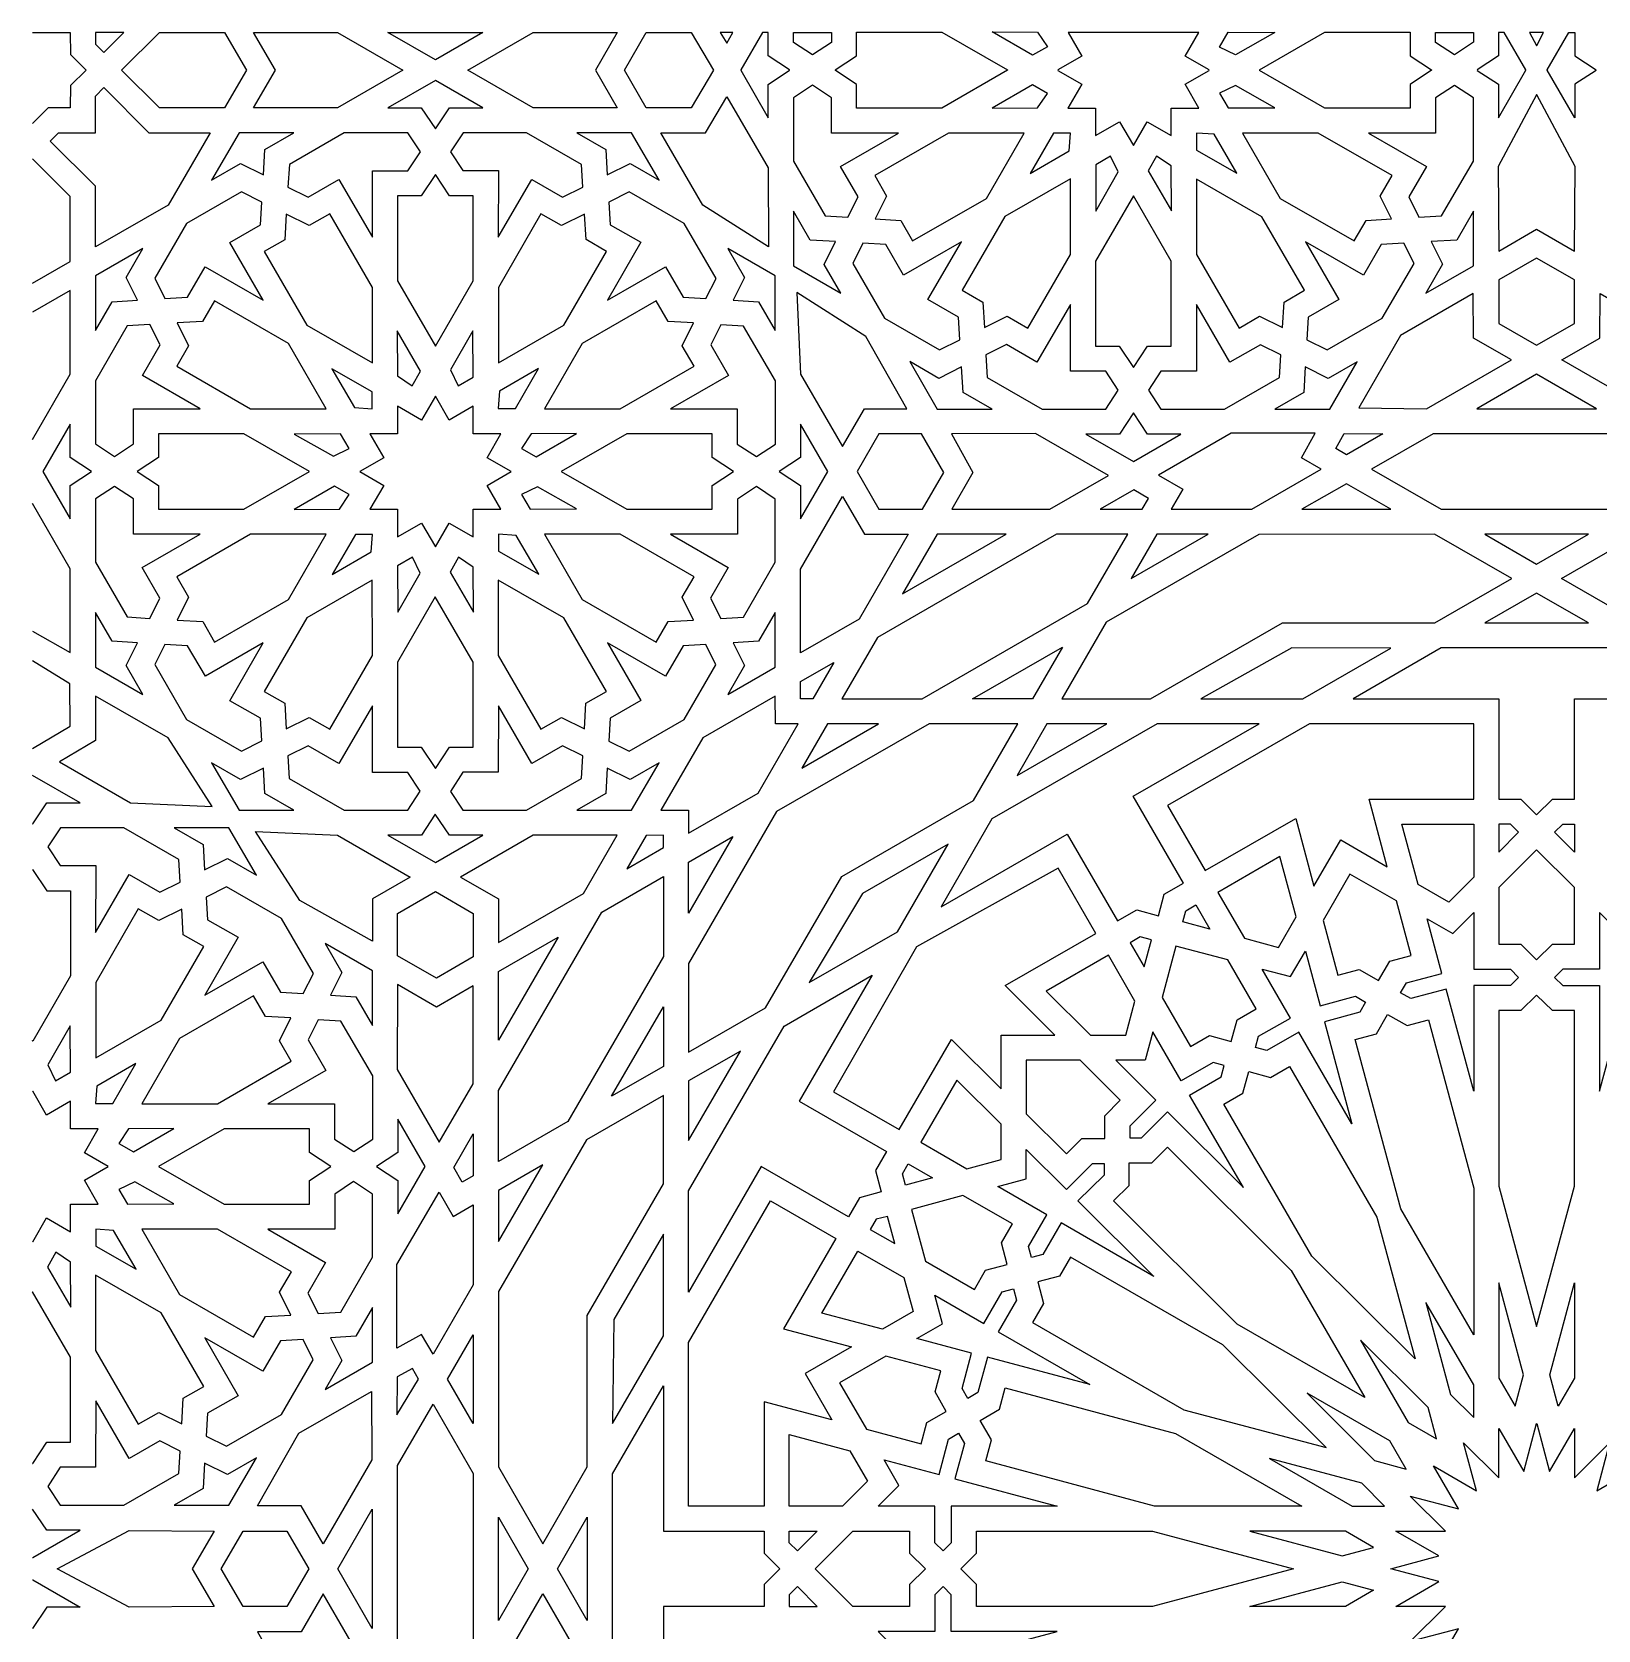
# Model space of a CAD drawing. Extents: x -1022 to 2754, y -1022 to 1022.
# Drawn here: x 1373 to 2092, y -28 to 705 of the extents above; entities that cross this region are included whole.
import ezdxf

# ---------------------------------------------------------------- set-up
doc = ezdxf.new("R2010")
doc.units = 0
doc.layers.add('LAYER_1', color=18, linetype='CONTINUOUS')

msp = doc.modelspace()

# ---------------------------------------------------------------- linework, layer by layer
at = {"layer": 'LAYER_1'}
for points in [[(1373.18, 704.74), (1390.53, 704.74), (1390.62, 694.59), (1397.87, 687.5), (1390.62, 680.41), (1390.53, 670.26), (1380.38, 670.26), (1373.18, 663.08)], [(1373.18, 589.73), (1390.53, 599.74), (1390.53, 629.52), (1373.18, 646.81)], [(1373.18, 518.1), (1390.53, 548.08), (1390.53, 586.45), (1373.18, 576.44)], [(1373.28, 430.19), (1390.53, 420.29), (1390.53, 458.65), (1373.18, 488.63)], [(1373.28, 376.31), (1390.47, 386.47), (1390.42, 405.89), (1373.29, 416.51)], [(1373.28, 341.78), (1373.35, 341.68), (1379.76, 351.44), (1395.13, 351.4), (1373.32, 363.96), (1373.28, 363.93)], [(1373.28, 320.74), (1373.32, 320.82), (1379.81, 311.07), (1390.7, 311.06), (1390.71, 272.06), (1373.35, 242.11), (1373.18, 242.24), (1373, 242.11)], [(1373.28, 150.1), (1373.35, 149.97), (1379.7, 160.94), (1390.71, 154.62), (1390.71, 167.26), (1403.39, 167.26), (1397.05, 178.23), (1408.01, 184.55), (1397.05, 190.86), (1403.39, 201.83), (1390.71, 201.83), (1390.71, 214.47), (1379.7, 208.15), (1373.35, 219.12), (1373.28, 218.99)], [(1373.28, 48.35), (1373.33, 48.28), (1379.8, 58.04), (1390.69, 58.02), (1390.68, 97.02), (1373.3, 126.98), (1373.18, 126.94), (1373.05, 126.98)], [(2016.01, -47.17), (2027.43, -27.48), (2005.38, -33.37), (2021.51, -17.26), (1998.68, -17.26), (2018.47, -5.89), (1996.4, 0), (2018.47, 5.89), (1998.68, 17.26), (2021.51, 17.26), (2005.38, 33.37), (2027.43, 27.48), (2016.01, 47.17), (2035.77, 35.79), (2029.86, 57.76), (2046.02, 41.68), (2046.02, 64.43), (2057.44, 44.71), (2063.3, 66.7), (2063.35, 66.7), (2063.41, 66.7), (2069.27, 44.71), (2080.68, 64.43), (2080.68, 41.68), (2096.84, 57.76), (2090.93, 35.79), (2110.7, 47.17)], [(1373.28, 5.16), (1373.33, 5.13), (1395.13, 17.67), (1379.78, 17.66), (1373.31, 27.41), (1373.28, 27.37)], [(1373.28, -5.16), (1373.33, -5.13), (1395.13, -17.67), (1379.78, -17.66), (1373.31, -27.41), (1373.28, -27.37)]]:
    msp.add_lwpolyline(points, dxfattribs=at)
for points in [[(1402.1, 704.74), (1402.1, 699.38), (1405.9, 695.54), (1415.12, 704.74)], [(1414.12, 687.5), (1431.48, 704.74), (1461.37, 704.74), (1471.36, 687.5), (1461.37, 670.26), (1431.48, 670.26)], [(1484.71, 687.5), (1474.71, 704.74), (1513.17, 704.74), (1543.21, 687.5), (1513.17, 670.26), (1474.71, 670.26)], [(1579.82, 704.74), (1558.08, 692.22), (1536.28, 704.76), (1536.31, 704.76)], [(1572.95, 687.5), (1602.99, 704.74), (1641.5, 704.74), (1631.51, 687.5), (1641.5, 670.26), (1602.99, 670.26)], [(1644.85, 687.5), (1654.8, 704.74), (1675.4, 704.74), (1685.65, 687.5), (1675.4, 670.26), (1654.8, 670.26)], [(1688.83, 704.74), (1691.74, 699.84), (1694.6, 704.74)], [(1708.18, 704.74), (1698.25, 687.61), (1698.28, 687.5), (1698.25, 687.4), (1710.83, 665.68), (1710.82, 680.97), (1720.62, 687.42), (1720.57, 687.5), (1720.62, 687.58), (1710.82, 694.03), (1710.83, 704.74)], [(1739.82, 704.74), (1739.82, 700.2), (1731.07, 694.47), (1722.36, 700.2), (1722.36, 704.74)], [(1741.64, 687.5), (1741.56, 687.6), (1751.36, 694.06), (1751.34, 704.9), (1790.49, 704.89), (1820.57, 687.58), (1820.53, 687.5), (1820.57, 687.43), (1790.49, 670.11), (1751.34, 670.1), (1751.36, 680.95), (1741.56, 687.4)], [(1813.61, 705), (1834.33, 704.88), (1838.88, 698.2), (1832.08, 694.32)], [(1843.78, 687.5), (1843.65, 687.38), (1854.66, 681.06), (1848.32, 670.09), (1861.01, 670.09), (1861.01, 657.45), (1872.02, 663.77), (1878.36, 652.85), (1884.7, 663.77), (1895.71, 657.45), (1895.71, 670.09), (1908.4, 670.09), (1902.06, 681.06), (1913.07, 687.38), (1912.94, 687.5), (1913.07, 687.63), (1902.06, 693.95), (1908.3, 704.74), (1848.42, 704.74), (1854.66, 693.95), (1843.65, 687.63)], [(1943.17, 704.79), (1925.16, 694.57), (1917.87, 698.09), (1921.81, 704.84)], [(1936.28, 687.5), (1936.15, 687.63), (1966.21, 704.92), (2005.36, 704.91), (2005.38, 694.06), (2015.16, 687.6), (2015.09, 687.5), (2015.16, 687.4), (2005.38, 680.94), (2005.36, 670.1), (1966.21, 670.09), (1936.15, 687.37)], [(2034.34, 704.74), (2034.34, 700.25), (2025.63, 694.52), (2016.92, 700.23), (2016.92, 704.74)], [(2045.88, 704.74), (2045.9, 694.01), (2036.1, 687.62), (2036.21, 687.5), (2036.1, 687.38), (2045.9, 680.99), (2045.87, 665.68), (2058.47, 687.4), (2058.45, 687.5), (2058.47, 687.6), (2048.53, 704.74)], [(2063.35, 698.85), (2063.41, 698.85), (2066.57, 704.74), (2063.35, 704.74), (2060.14, 704.74), (2063.3, 698.85)], [(2080.83, 704.74), (2080.81, 694.01), (2090.6, 687.62), (2090.5, 687.5), (2090.6, 687.38), (2080.81, 680.99), (2080.84, 665.68), (2068.24, 687.4), (2068.26, 687.5), (2068.24, 687.6), (2078.18, 704.74)], [(1579.89, 670.23), (1558.08, 682.78), (1536.28, 670.24), (1551.63, 670.26), (1558.1, 660.5), (1564.52, 670.26)], [(1402.1, 606.37), (1402.1, 634.27), (1381.35, 654.95), (1385.15, 658.74), (1402.1, 658.74), (1402.1, 675.62), (1405.9, 679.46), (1426.66, 658.74), (1454.72, 658.74), (1435.44, 625.52)], [(1710.86, 606.36), (1680.73, 625.52), (1661.5, 658.74), (1682, 658.74), (1691.74, 675.17), (1710.7, 642.61)], [(1722.36, 674.8), (1722.37, 645.79), (1736.93, 620.67), (1747.35, 620.04), (1752.02, 629.32), (1743.91, 643.33), (1770.52, 658.61), (1739.83, 658.63), (1739.82, 674.8), (1731.07, 680.53)], [(1813.61, 670), (1834.33, 670.12), (1838.88, 676.81), (1832.08, 680.69)], [(1943.17, 670.22), (1925.16, 680.43), (1917.87, 676.91), (1921.81, 670.16)], [(2019.78, 620.62), (2034.34, 645.74), (2034.34, 674.75), (2025.63, 680.48), (2016.92, 674.78), (2016.92, 658.61), (1986.21, 658.63), (2012.77, 643.32), (2004.66, 629.32), (2009.36, 619.99)], [(2063.35, 614.48), (2080.76, 604.5), (2081.04, 643.32), (2063.41, 676.15), (2063.35, 676.15), (2063.3, 676.15), (2045.67, 643.32), (2045.95, 604.5)], [(1493.21, 658.73), (1468.02, 658.74), (1455.44, 637.03), (1468.72, 644.68), (1479.23, 639.46), (1479.88, 651.1)], [(1545.43, 658.76), (1516.31, 658.76), (1491.09, 644.25), (1490.46, 633.87), (1499.78, 629.21), (1513.84, 637.3), (1529.17, 610.79), (1529.2, 641.36), (1545.43, 641.37), (1551.19, 650.08)], [(1625.13, 644.24), (1599.9, 658.74), (1570.78, 658.74), (1565.03, 650.06), (1570.76, 641.39), (1586.99, 641.39), (1586.97, 610.8), (1602.33, 637.26), (1616.39, 629.18), (1625.75, 633.86)], [(1660.72, 637.01), (1648.13, 658.75), (1622.96, 658.75), (1636.26, 651.11), (1636.97, 639.44), (1647.42, 644.69)], [(1828.3, 658.64), (1793.58, 658.64), (1759.68, 639.13), (1765.11, 629.73), (1759.89, 619.27), (1771.61, 618.56), (1777.04, 609.16), (1810.94, 628.67)], [(1831.02, 640.09), (1848.9, 650.51), (1849.49, 658.56), (1841.65, 658.54)], [(1925.86, 640.24), (1915.4, 658.05), (1907.31, 658.64), (1907.34, 650.83)], [(1928.4, 658.59), (1945.75, 628.65), (1979.66, 609.16), (1985.12, 618.55), (1996.83, 619.27), (1991.59, 629.73), (1997.05, 639.12), (1963.13, 658.61)], [(1861.11, 622.84), (1871.36, 640.78), (1867.83, 648.05), (1861.05, 644.12)], [(1895.82, 622.9), (1895.7, 643.54), (1889, 648.07), (1885.1, 641.3)], [(1558.11, 560.94), (1575.46, 590.88), (1575.45, 629.88), (1564.56, 629.9), (1558.08, 639.64), (1551.6, 629.88), (1540.72, 629.89), (1540.73, 590.89)], [(1469.13, 631.64), (1443.91, 617.13), (1429.35, 592.01), (1434.02, 582.71), (1444.42, 583.31), (1452.54, 597.32), (1479.13, 582), (1463.8, 608.49), (1477.86, 616.58), (1478.47, 626.99)], [(1686.86, 591.97), (1672.29, 617.1), (1647.07, 631.6), (1637.73, 626.95), (1638.34, 616.59), (1652.4, 608.5), (1637.02, 582.02), (1663.61, 597.28), (1671.73, 583.28), (1682.19, 582.67)], [(1849.44, 637.56), (1819.38, 620.27), (1799.81, 586.49), (1809.24, 581.05), (1809.96, 569.39), (1820.47, 574.61), (1829.89, 569.18), (1849.45, 602.96)], [(1907.23, 637.53), (1907.23, 602.96), (1926.82, 569.19), (1936.26, 574.6), (1946.76, 569.39), (1947.47, 581.07), (1956.91, 586.48), (1937.32, 620.24)], [(1878.33, 629.83), (1860.98, 599.89), (1860.99, 560.89), (1871.88, 560.87), (1878.36, 551.13), (1884.84, 560.89), (1895.73, 560.87), (1895.71, 599.87)], [(1529.21, 553.24), (1529.21, 587.81), (1509.62, 621.58), (1500.18, 616.17), (1489.68, 621.38), (1488.97, 609.7), (1479.53, 604.29), (1499.12, 570.52)], [(1587, 553.21), (1617.06, 570.5), (1636.63, 604.28), (1627.21, 609.72), (1626.48, 621.38), (1615.97, 616.15), (1606.55, 621.59), (1586.99, 587.81)], [(1722.39, 622.78), (1722.38, 597.69), (1744.18, 585.15), (1736.5, 598.39), (1741.74, 608.85), (1730.05, 609.51)], [(2012.52, 585.16), (2034.34, 597.7), (2034.34, 622.77), (2026.68, 609.53), (2014.96, 608.82), (2020.24, 598.41)], [(1749.59, 598.79), (1764.15, 573.67), (1789.37, 559.17), (1798.71, 563.82), (1798.1, 574.18), (1784.04, 582.27), (1799.42, 608.75), (1772.83, 593.49), (1764.71, 607.49), (1754.25, 608.09)], [(1967.31, 559.13), (1992.53, 573.64), (2007.09, 598.76), (2002.43, 608.06), (1992.02, 607.45), (1983.9, 593.45), (1957.32, 608.77), (1972.64, 582.28), (1958.58, 574.19), (1957.97, 563.78)], [(1423.92, 605.61), (1402.1, 593.07), (1402.1, 568), (1409.76, 581.24), (1421.48, 581.95), (1416.21, 592.36)], [(1714.05, 567.99), (1714.06, 593.08), (1692.26, 605.61), (1699.95, 592.38), (1694.7, 581.92), (1706.39, 581.26)], [(2063.35, 561.25), (2080.76, 571.26), (2080.76, 591.23), (2063.35, 601.21), (2045.95, 591.23), (2045.95, 571.26)], [(1508.05, 532.17), (1490.69, 562.12), (1456.78, 581.61), (1451.32, 572.22), (1439.61, 571.5), (1444.86, 561.03), (1439.4, 551.65), (1473.31, 532.16)], [(1608.15, 532.13), (1642.86, 532.13), (1676.76, 551.64), (1671.33, 561.04), (1676.55, 571.5), (1664.83, 572.21), (1659.4, 581.61), (1625.5, 562.1)], [(1755.62, 565.34), (1723.91, 585.51), (1725.63, 548.08), (1744.89, 514.84), (1754.91, 532.13), (1774.4, 532.13)], [(1811.31, 546.53), (1836.54, 532.03), (1865.66, 532.03), (1871.41, 540.7), (1865.69, 549.37), (1849.45, 549.38), (1849.47, 579.97), (1834.11, 553.51), (1820.05, 561.59), (1810.69, 556.91)], [(1891.01, 532.01), (1920.13, 532.01), (1945.35, 546.52), (1945.98, 556.9), (1936.67, 561.55), (1922.61, 553.47), (1907.27, 579.98), (1907.24, 549.41), (1891.01, 549.4), (1885.26, 540.69)], [(2000.91, 565.77), (1981.73, 532.54), (2012.79, 532.18), (2051.78, 554.63), (2034.4, 564.61), (2034.23, 585.01)], [(2125.79, 565.77), (2144.97, 532.54), (2113.92, 532.18), (2074.92, 554.63), (2092.3, 564.61), (2092.48, 585.01)], [(1416.66, 570.15), (1402.1, 545.03), (1402.1, 516.02), (1410.81, 510.29), (1419.52, 515.99), (1419.52, 532.16), (1450.23, 532.14), (1423.67, 547.45), (1431.78, 561.45), (1427.08, 570.77)], [(1540.62, 567.87), (1540.74, 547.23), (1547.45, 542.69), (1551.34, 549.47)], [(1575.33, 567.92), (1565.08, 549.99), (1568.61, 542.72), (1575.39, 546.65)], [(1714.08, 515.97), (1714.08, 544.98), (1699.51, 570.1), (1689.09, 570.72), (1684.42, 561.45), (1692.53, 547.44), (1665.92, 532.16), (1696.61, 532.14), (1696.62, 515.97), (1705.37, 510.24)], [(1510.58, 550.53), (1521.05, 532.71), (1529.13, 532.13), (1529.1, 539.94)], [(1605.42, 550.68), (1587.54, 540.26), (1586.95, 532.21), (1594.79, 532.23)], [(1775.72, 553.76), (1788.31, 532.02), (1813.48, 532.02), (1800.18, 539.66), (1799.47, 551.33), (1789.02, 546.08)], [(1943.23, 532.04), (1968.42, 532.03), (1981, 553.74), (1967.72, 546.09), (1957.21, 551.31), (1956.56, 539.67)], [(2063.35, 532.18), (2090.83, 532.18), (2063.35, 547.98), (2035.87, 532.18)], [(1564.42, 479.73), (1575.44, 473.42), (1575.44, 486.05), (1588.12, 486.05), (1581.78, 497.02), (1592.79, 503.34), (1581.78, 509.71), (1588.12, 520.63), (1575.44, 520.63), (1575.44, 533.32), (1564.42, 526.95), (1558.08, 537.92), (1551.74, 526.95), (1540.73, 533.32), (1540.73, 520.63), (1528.04, 520.63), (1534.38, 509.71), (1523.37, 503.34), (1534.38, 497.02), (1528.04, 486.05), (1540.73, 486.05), (1540.73, 473.42), (1551.74, 479.73), (1558.08, 468.82)], [(1856.55, 520.54), (1878.36, 507.99), (1900.16, 520.52), (1884.82, 520.51), (1878.34, 530.27), (1871.93, 520.51)], [(1390.57, 525.09), (1377.97, 503.36), (1390.56, 481.65), (1390.54, 496.94), (1400.34, 503.39), (1390.54, 509.78)], [(1500.29, 503.39), (1470.23, 520.68), (1431.08, 520.67), (1431.06, 509.82), (1421.28, 503.37), (1431.08, 496.91), (1431.06, 486.07), (1470.21, 486.08)], [(1493.27, 520.55), (1511.28, 510.34), (1518.57, 513.85), (1514.63, 520.61)], [(1622.83, 520.76), (1602.11, 520.64), (1597.56, 513.96), (1604.36, 510.08)], [(1615.87, 503.34), (1645.94, 486.05), (1685.09, 486.06), (1685.1, 496.91), (1694.88, 503.37), (1685.08, 509.82), (1685.1, 520.67), (1645.95, 520.65)], [(1725.59, 481.65), (1738.19, 503.37), (1725.61, 525.08), (1725.62, 509.8), (1715.82, 503.35), (1725.62, 496.96)], [(1781.07, 520.63), (1761.56, 520.63), (1751.56, 503.34), (1761.56, 486.05), (1781.65, 486.05), (1791.37, 502.84)], [(1794.95, 520.71), (1804.72, 502.84), (1795, 486.05), (1840.03, 486.05), (1866.98, 501.57), (1833.46, 520.76)], [(1923.25, 520.93), (1889.94, 501.7), (1901.1, 495.28), (1895.75, 486.05), (1932.61, 486.05), (1964.53, 504.43), (1955.42, 509.66), (1961.74, 520.98)], [(1992.79, 520.68), (1976.07, 511.05), (1971.18, 513.86), (1974.98, 520.86)], [(2063.35, 486.05), (2063.41, 486.05), (2107.17, 486.05), (2139.09, 504.43), (2110.82, 520.68), (2063.35, 520.68), (2015.88, 520.68), (1987.62, 504.43), (2019.54, 486.05), (2063.3, 486.05)], [(1402.08, 490.77), (1402.09, 461.76), (1416.65, 436.63), (1427.07, 436.01), (1431.74, 445.29), (1423.63, 459.29), (1450.24, 474.57), (1419.55, 474.6), (1419.55, 490.77), (1410.8, 496.5)], [(1493.33, 485.97), (1514.05, 486.09), (1518.6, 492.77), (1511.8, 496.65)], [(1622.89, 486.18), (1604.89, 496.4), (1597.59, 492.88), (1601.53, 486.13)], [(1699.5, 436.58), (1714.06, 461.71), (1714.06, 490.72), (1705.35, 496.45), (1696.65, 490.74), (1696.64, 474.57), (1665.93, 474.59), (1692.5, 459.29), (1684.38, 445.28), (1689.08, 435.96)], [(1725.63, 458.63), (1744.89, 491.84), (1754.91, 474.55), (1774.98, 474.55), (1752.48, 435.7), (1725.63, 420.26)], [(1885.32, 491.06), (1878.55, 494.95), (1863.12, 486.05), (1882.43, 486.05)], [(1996.42, 486.05), (1976.07, 497.78), (1955.7, 486.05)], [(1508.02, 474.61), (1473.31, 474.61), (1439.41, 455.1), (1444.84, 445.69), (1439.61, 435.23), (1451.33, 434.52), (1456.76, 425.12), (1490.66, 444.63)], [(1510.74, 456.05), (1528.62, 466.47), (1529.21, 474.53), (1521.37, 474.5)], [(1605.58, 456.21), (1595.12, 474.02), (1587.03, 474.61), (1587.06, 466.8)], [(1608.12, 474.56), (1625.47, 444.61), (1659.39, 425.13), (1664.84, 434.51), (1676.55, 435.23), (1671.31, 445.7), (1676.77, 455.09), (1642.85, 474.57)], [(1857.34, 442.78), (1875.76, 474.55), (1843.13, 474.55), (1760.93, 427.29), (1744.61, 399.13), (1781.48, 399.13)], [(1820.02, 474.55), (1788.33, 474.55), (1772.47, 447.2)], [(1845.46, 399.13), (1886.25, 399.12), (1946.73, 433.89), (2016.58, 433.89), (2051.91, 454.21), (2016.57, 474.56), (1935.83, 474.54), (1865.86, 434.32)], [(1889.1, 474.55), (1877.33, 454.28), (1912.6, 474.55)], [(2063.35, 460.88), (2087.15, 474.55), (2063.35, 474.55), (2039.55, 474.55)], [(2281.24, 399.13), (2240.45, 399.12), (2179.97, 433.89), (2110.13, 433.89), (2074.79, 454.21), (2110.14, 474.56), (2190.87, 474.54), (2260.85, 434.32)], [(1540.83, 438.81), (1551.09, 456.74), (1547.55, 464.01), (1540.78, 460.08)], [(1575.55, 438.87), (1575.43, 459.51), (1568.72, 464.04), (1564.82, 457.26)], [(1529.16, 453.53), (1499.1, 436.24), (1479.54, 402.46), (1488.96, 397.02), (1489.68, 385.35), (1500.19, 390.58), (1509.61, 385.14), (1529.18, 418.92)], [(1586.95, 453.5), (1586.95, 418.92), (1606.54, 385.15), (1615.98, 390.56), (1626.48, 385.35), (1627.19, 397.03), (1636.63, 402.44), (1617.04, 436.21)], [(2063.35, 433.91), (2087.15, 433.91), (2063.35, 447.58), (2039.55, 433.91)], [(1558.05, 445.8), (1540.7, 415.85), (1540.71, 376.85), (1551.6, 376.84), (1558.08, 367.1), (1564.56, 376.86), (1575.45, 376.84), (1575.44, 415.84)], [(1402.11, 438.75), (1402.1, 413.66), (1423.9, 401.12), (1416.22, 414.35), (1421.46, 424.82), (1409.77, 425.47)], [(1692.25, 401.13), (1714.06, 413.66), (1714.06, 438.74), (1706.4, 425.49), (1694.68, 424.78), (1699.96, 414.37)], [(1429.31, 414.76), (1443.87, 389.64), (1469.09, 375.13), (1478.43, 379.78), (1477.82, 390.14), (1463.77, 398.23), (1479.14, 424.72), (1452.55, 409.45), (1444.43, 423.45), (1433.98, 424.06)], [(1647.03, 375.09), (1672.25, 389.6), (1686.82, 414.73), (1682.15, 424.03), (1671.75, 423.42), (1663.63, 409.42), (1637.04, 424.73), (1652.36, 398.25), (1638.31, 390.16), (1637.7, 379.74)], [(1845.79, 422.84), (1832.04, 399.13), (1804.56, 399.13)], [(1996.53, 422.37), (1951.09, 422.41), (1909.33, 399.14), (1956.05, 399.09)], [(2063.35, 345.92), (2070.59, 353.13), (2080.68, 353.13), (2080.68, 399.13), (2147.59, 399.13), (2107.15, 422.41), (2063.35, 422.41), (2019.56, 422.41), (1979.12, 399.13), (2046.02, 399.13), (2046.02, 353.13), (2056.12, 353.13)], [(1740.93, 415.79), (1731.27, 399.13), (1725.63, 399.13), (1725.63, 406.99)], [(1402.1, 379.95), (1385.66, 370.19), (1418.18, 351.43), (1455.63, 349.72), (1435.44, 381.16), (1402.18, 400.28)], [(1491.04, 362.49), (1516.26, 347.99), (1545.38, 347.99), (1551.14, 356.67), (1545.41, 365.34), (1529.17, 365.34), (1529.2, 395.94), (1513.83, 369.47), (1499.77, 377.56), (1490.41, 372.87)], [(1570.73, 347.97), (1599.85, 347.98), (1625.08, 362.48), (1625.7, 372.86), (1616.39, 377.52), (1602.33, 369.44), (1586.99, 395.94), (1586.97, 365.37), (1570.73, 365.37), (1564.98, 356.65)], [(1724.59, 387.63), (1714.09, 387.63), (1714.06, 400.37), (1680.73, 381.16), (1661.5, 347.95), (1674.23, 347.95), (1674.23, 337.48), (1706.17, 355.83)], [(1674.27, 237.07), (1709.6, 257.38), (1744.52, 317.62), (1805, 352.42), (1825.4, 387.62), (1784.57, 387.63), (1714.66, 347.4), (1674.27, 277.7)], [(1726.19, 367.33), (1761.46, 387.63), (1737.94, 387.63)], [(1889.28, 387.63), (1813.44, 344), (1790.08, 303.71), (1848.03, 337.03), (1871.11, 297.19), (1879.87, 302.22), (1889.84, 299.57), (1892.5, 309.48), (1901.28, 314.51), (1878.17, 354.37), (1936.01, 387.63)], [(1866.18, 387.63), (1838.7, 387.62), (1824.97, 363.93)], [(2034.48, 387.63), (1959.13, 387.63), (1893.95, 350.15), (1911.28, 320.27), (1952.83, 344.18), (1961.18, 313.12), (1973.49, 334.35), (1994.82, 322.09), (1986.48, 353.13), (2034.48, 353.13)], [(1455.44, 369.72), (1468.03, 347.99), (1493.2, 347.99), (1479.9, 355.62), (1479.19, 367.3), (1468.74, 362.04)], [(1622.95, 348), (1648.14, 347.99), (1660.73, 369.71), (1647.44, 362.05), (1636.94, 367.28), (1636.28, 355.63)], [(1536.28, 336.51), (1558.09, 323.95), (1579.88, 336.49), (1564.54, 336.48), (1558.06, 346.24), (1551.65, 336.48)], [(1440.37, 325.42), (1415.15, 339.92), (1386.02, 339.92), (1380.27, 331.24), (1386, 322.57), (1402.23, 322.57), (1402.21, 291.97), (1417.58, 318.44), (1431.64, 310.36), (1441, 315.04)], [(1475.96, 318.19), (1463.38, 339.92), (1438.21, 339.92), (1451.5, 332.29), (1452.21, 320.61), (1462.67, 325.87)], [(1529.21, 287.89), (1495.87, 306.6), (1475.63, 338.19), (1513.17, 336.47), (1546.56, 317.26), (1529.21, 307.3)], [(2001.52, 341.6), (2034.48, 341.6), (2034.48, 317.29), (2023.01, 305.86), (2008.96, 313.95)], [(2046.02, 328.79), (2055.11, 337.86), (2051.35, 341.6), (2046.02, 341.6)], [(2080.68, 328.79), (2071.6, 337.86), (2075.36, 341.6), (2080.68, 341.6)], [(1641.5, 336.47), (1602.99, 336.47), (1569.65, 317.26), (1587.01, 307.3), (1587.01, 287.29), (1625.98, 309.73)], [(1662.71, 330.86), (1662.71, 336.47), (1654.76, 336.44), (1645.93, 321.17)], [(1694.63, 335.92), (1674.23, 300.78), (1674.23, 324.19)], [(1793.42, 332.46), (1754.06, 309.85), (1729.57, 268.9), (1770.05, 292.14)], [(1945.58, 326.72), (1917.04, 310.29), (1929.26, 289.23), (1944.92, 285.04), (1953.04, 299.04)], [(2063.35, 279.4), (2070.59, 286.58), (2080.68, 286.58), (2080.68, 312.51), (2063.35, 329.77), (2046.02, 312.51), (2046.02, 286.58), (2056.12, 286.58)], [(1662.71, 280.87), (1618.87, 205.24), (1587.01, 186.89), (1587.01, 219.39), (1634.45, 301.29), (1662.71, 317.57)], [(1740.81, 218.74), (1770.82, 201.47), (1794.82, 242.88), (1817.63, 220.18), (1817.63, 244.8), (1842.34, 244.8), (1819.53, 267.52), (1861.12, 291.43), (1843.79, 321.33), (1778.86, 285.3)], [(2005.78, 281.29), (1999.04, 306.37), (1977.72, 318.63), (1965.42, 297.4), (1972.17, 272.35), (1981.94, 274.95), (1990.87, 269.82), (1996.02, 278.69)], [(1502.1, 273.15), (1487.54, 298.27), (1462.31, 312.78), (1452.98, 308.13), (1453.58, 297.77), (1467.64, 289.68), (1452.27, 263.19), (1478.86, 278.46), (1486.98, 264.46), (1497.43, 263.85)], [(1558.59, 270.96), (1540.73, 281.22), (1540.73, 300.68), (1558.08, 310.64), (1575.44, 300.68), (1575.44, 280.66)], [(1402.25, 234.39), (1432.31, 251.68), (1451.87, 285.46), (1442.45, 290.89), (1441.73, 302.56), (1431.22, 297.33), (1421.8, 302.77), (1402.23, 268.99)], [(1913.48, 293.43), (1901.05, 296.76), (1902.42, 301.89), (1907.04, 304.55)], [(2034.48, 219.09), (2021.87, 265.9), (2005.58, 261.55), (2000.96, 264.21), (2003.63, 268.81), (2019.92, 273.16), (2013.19, 298.23), (2024.91, 291.48), (2034.48, 301.01), (2034.48, 275.08), (2051.35, 275.08), (2055.11, 271.31), (2051.35, 267.54), (2034.48, 267.54)], [(2092.23, 219.09), (2104.84, 265.9), (2121.13, 261.55), (2125.74, 264.21), (2123.08, 268.81), (2106.79, 273.16), (2113.51, 298.23), (2101.79, 291.48), (2092.23, 301.01), (2092.23, 275.08), (2075.36, 275.08), (2071.6, 271.31), (2075.36, 267.54), (2092.23, 267.54)], [(1529.3, 249.16), (1529.31, 274.25), (1507.51, 286.79), (1515.19, 273.56), (1509.94, 263.09), (1521.64, 262.44)], [(1587.01, 242.45), (1587.01, 273.99), (1614.46, 289.81)], [(1883.32, 276.11), (1886.67, 288.5), (1881.52, 289.86), (1876.9, 287.21)], [(1858.68, 244.8), (1874.89, 244.8), (1879.08, 260.42), (1866.9, 281.47), (1838.36, 265.04)], [(1891.49, 262.01), (1904.5, 239.56), (1913.28, 244.59), (1923.25, 241.94), (1925.92, 251.85), (1934.67, 256.88), (1921.65, 279.35), (1897.85, 285.69)], [(1978.54, 204.18), (1954.2, 246.16), (1939.59, 237.74), (1934.44, 239.13), (1935.81, 244.27), (1950.45, 252.66), (1937.41, 275.13), (1950.5, 271.64), (1957.25, 283.32), (1964, 258.24), (1980.29, 262.62), (1984.9, 259.94), (1982.24, 255.34), (1965.95, 250.99)], [(1758.49, 272.25), (1725.05, 214.52), (1765.02, 191.38), (1759.97, 182.66), (1762.65, 172.86), (1752.71, 170.21), (1747.66, 161.46), (1707.62, 184.51), (1674.23, 126.89), (1674.23, 173.44), (1718.05, 248.97)], [(1540.73, 267.97), (1540.63, 229.05), (1559.86, 195.64), (1575.44, 222.48), (1575.44, 267.37), (1558.59, 257.66)], [(1423.39, 213.31), (1458.1, 213.31), (1492, 232.82), (1486.57, 242.22), (1491.8, 252.68), (1480.08, 253.39), (1474.64, 262.79), (1440.75, 243.28)], [(1662.71, 230.47), (1638.91, 216.77), (1662.71, 257.81)], [(2063.35, 111.14), (2080.68, 175.54), (2080.68, 256.04), (2070.59, 256.04), (2063.35, 263.22), (2056.12, 256.04), (2046.02, 256.04), (2046.02, 175.54)], [(1529.32, 197.14), (1529.32, 226.15), (1514.76, 251.28), (1504.34, 251.9), (1499.66, 242.63), (1507.78, 228.62), (1481.17, 213.34), (1511.86, 213.32), (1511.86, 197.15), (1520.61, 191.42)], [(2034.48, 107.35), (2000.99, 165.1), (1980.08, 242.85), (1989.85, 245.48), (1995, 254.35), (2003.93, 249.22), (2013.7, 251.82), (2034.48, 174.66)], [(1390.58, 249.1), (1380.32, 231.17), (1383.85, 223.9), (1390.63, 227.83)], [(1928.81, 174.93), (1904.05, 217.32), (1918.68, 225.74), (1920.05, 230.87), (1914.9, 232.23), (1900.29, 223.84), (1887.27, 246.31), (1883.77, 233.3), (1870.23, 233.3), (1888.65, 214.95), (1876.72, 203.07), (1876.72, 197.73), (1882.05, 197.73), (1893.97, 209.64)], [(1698.03, 237.49), (1674.23, 223.79), (1674.23, 196.44)], [(1420.67, 231.86), (1402.79, 221.44), (1402.2, 213.38), (1410.04, 213.41)], [(1872.31, 214.95), (1853.91, 233.3), (1829.17, 233.3), (1829.17, 208.65), (1847.59, 190.33), (1854.75, 197.43), (1865.18, 197.43), (1865.18, 207.82)], [(1990.08, 161.26), (2007.56, 96.25), (1960.24, 143.42), (1919.83, 213.13), (1928.6, 218.16), (1931.27, 228.06), (1941.21, 225.41), (1949.99, 230.44)], [(1780.82, 195.71), (1801.98, 183.55), (1817.63, 187.75), (1817.63, 203.9), (1797.31, 224.15)], [(1607.4, 11.53), (1627.8, 46.71), (1627.8, 116.27), (1662.71, 176.53), (1662.71, 217.17), (1627.35, 196.85), (1587.01, 127.19), (1587.01, 46.71)], [(1540.83, 162.82), (1553.44, 184.55), (1540.85, 206.26), (1540.86, 190.98), (1531.07, 184.53), (1540.87, 178.14)], [(1438.08, 201.94), (1417.36, 201.82), (1412.81, 195.14), (1419.61, 191.26)], [(1431.12, 184.52), (1461.18, 167.23), (1500.33, 167.24), (1500.35, 178.09), (1510.13, 184.55), (1500.33, 191), (1500.35, 201.84), (1461.19, 201.83)], [(1575.44, 199.48), (1575.44, 180.27), (1570.41, 177.39), (1566.51, 184.11)], [(1847.59, 174.05), (1859.52, 185.93), (1864.87, 185.93), (1864.87, 180.62), (1852.92, 168.74), (1887.76, 134.04), (1845.21, 158.68), (1836.76, 144.12), (1831.61, 142.76), (1830.24, 147.89), (1838.66, 162.45), (1816.11, 175.41), (1829.17, 178.9), (1829.17, 192.4)], [(1950.68, 136.87), (1984.47, 78.58), (1925.97, 112.25), (1869.26, 168.74), (1876.42, 175.87), (1876.42, 186.23), (1886.82, 186.23), (1893.97, 193.36)], [(1587.01, 150.19), (1607.35, 185.32), (1587.01, 173.59)], [(1786.2, 179.36), (1773.76, 176.02), (1772.39, 181.15), (1775.06, 185.75)], [(1438.13, 167.36), (1420.13, 177.58), (1412.84, 174.06), (1416.78, 167.31)], [(1514.75, 117.76), (1529.31, 142.89), (1529.31, 171.9), (1520.59, 177.63), (1511.89, 171.92), (1511.89, 155.75), (1481.17, 155.77), (1507.74, 140.46), (1499.63, 126.46), (1504.33, 117.14)], [(1575.44, 166.97), (1575.44, 130.27), (1557.02, 98.48), (1551.74, 107.52), (1540.37, 101.26), (1540.42, 139.57), (1559.76, 172.79), (1566.2, 161.66)], [(1741.87, 151.5), (1717.87, 110.1), (1749.05, 101.79), (1727.74, 89.53), (1740.05, 68.27), (1708.89, 76.59), (1708.89, 28.77), (1674.23, 28.77), (1674.23, 103.83), (1711.88, 168.79)], [(1822.88, 158.23), (1800.15, 171.21), (1776.58, 164.87), (1782.95, 141.17), (1805.5, 128.2), (1810.55, 136.92), (1820.5, 139.57), (1817.83, 149.51)], [(1760.32, 160.33), (1757.65, 155.72), (1768.82, 149.3), (1765.47, 161.69)], [(1420.83, 137.39), (1410.36, 155.2), (1402.28, 155.78), (1402.3, 147.98)], [(1423.36, 155.74), (1440.72, 125.79), (1474.63, 106.3), (1480.09, 115.69), (1491.8, 116.41), (1486.55, 126.88), (1492.01, 136.26), (1458.1, 155.75)], [(1662.71, 153.48), (1639.96, 114.29), (1639.32, 66.63), (1662.71, 106.92)], [(1390.79, 120.05), (1390.67, 140.68), (1383.96, 145.22), (1380.06, 138.44)], [(1773.03, 133.58), (1777.24, 117.99), (1763.18, 109.9), (1735.4, 117.33), (1751.89, 145.77)], [(1966.74, 55.58), (1919.4, 102.72), (1849.42, 142.99), (1844.37, 134.24), (1834.43, 131.59), (1837.09, 121.68), (1832.04, 112.93), (1901.48, 73)], [(1402.2, 134.68), (1402.2, 100.1), (1421.79, 66.33), (1431.22, 71.74), (1441.73, 66.53), (1442.44, 78.21), (1451.88, 83.62), (1432.29, 117.39)], [(1824.71, 123.3), (1816.26, 108.74), (1858.4, 84.5), (1811.41, 97.03), (1807.03, 80.81), (1802.41, 78.15), (1799.74, 82.75), (1804.13, 98.98), (1778.96, 105.7), (1790.69, 112.43), (1787.19, 125.47), (1809.74, 112.48), (1818.16, 127.06), (1823.31, 128.43)], [(2057.36, 88.92), (2046.02, 131.11), (2046.02, 87.43), (2053.48, 74.54)], [(2069.34, 88.92), (2080.68, 131.11), (2080.68, 87.43), (2073.22, 74.54)], [(1507.49, 82.31), (1529.31, 94.84), (1529.31, 119.92), (1521.65, 106.67), (1509.93, 105.96), (1515.2, 95.55)], [(2012.56, 122.16), (2023.9, 79.97), (2034.48, 69.46), (2034.48, 84.35)], [(1462.28, 56.27), (1487.5, 70.78), (1502.06, 95.9), (1497.39, 105.2), (1486.99, 104.6), (1478.87, 90.6), (1452.28, 105.91), (1467.61, 79.42), (1453.55, 71.34), (1452.94, 60.92)], [(1575.44, 66.68), (1563.66, 86.95), (1575.44, 107.27)], [(1982.54, 104.92), (2004.47, 67.08), (2017.4, 59.65), (2013.55, 74.03)], [(1764.83, 97.57), (1743.52, 85.31), (1755.83, 64.08), (1780.99, 57.35), (1783.61, 67.08), (1792.51, 72.21), (1787.36, 81.11), (1789.98, 90.84)], [(1550.37, 86.95), (1547.53, 91.85), (1540.52, 88.06), (1540.47, 70.62)], [(1528.8, 81.34), (1528.9, 49.95), (1506.63, 11.53), (1496.58, 28.87), (1476.54, 28.87), (1495.41, 62.23)], [(1639.32, 0), (1639.32, 43.63), (1662.71, 83.92), (1662.71, 17.29), (1708.89, 17.29), (1708.89, 7.2), (1716.12, 0), (1708.89, -7.2), (1708.89, -17.29), (1662.71, -17.29), (1662.71, -83.92), (1639.32, -43.63)], [(1955.6, 28.77), (1888.04, 28.77), (1810.58, 49.47), (1813.19, 59.2), (1808.04, 68.09), (1816.95, 73.23), (1819.58, 82.96), (1897.63, 62.13)], [(1385.97, 29.15), (1415.1, 29.16), (1440.32, 43.66), (1440.95, 54.04), (1431.63, 58.7), (1417.57, 50.61), (1402.23, 77.12), (1402.21, 46.55), (1385.98, 46.55), (1380.22, 37.83)], [(1540.68, 0), (1540.68, 47.32), (1557.02, 75.47), (1575.44, 43.68), (1575.44, 0), (1575.44, -43.68), (1557.02, -75.47), (1540.68, -47.32)], [(1958.04, 80.5), (1989.04, 49.62), (2003.48, 45.78), (1996.02, 58.67)], [(1756.31, 40.22), (1744.84, 28.79), (1720.46, 28.77), (1720.46, 61.6), (1748.21, 54.19)], [(1796.45, 41.33), (1843.43, 28.77), (1794.77, 28.77), (1794.77, 11.96), (1791.02, 8.19), (1787.24, 11.96), (1787.24, 28.77), (1761.2, 28.77), (1770.77, 38.29), (1764, 49.97), (1789.16, 43.27), (1793.53, 59.5), (1798.15, 62.15), (1800.81, 57.55)], [(1438.2, 29.18), (1463.38, 29.17), (1475.97, 50.89), (1462.69, 43.23), (1452.18, 48.46), (1451.52, 36.81)], [(1940.73, 50.6), (1978.69, 28.77), (1993.63, 28.77), (1983.08, 39.31)], [(1513.28, 0), (1529.16, 27.35), (1529.16, 0), (1529.16, -27.35)], [(1587.01, 0), (1587.01, 23.71), (1600.71, 0), (1587.01, -23.71)], [(1614.05, 0), (1627.8, 23.71), (1627.8, 0), (1627.8, -23.71)], [(1384.64, 0), (1417.58, 17.64), (1456.55, 17.34), (1446.55, 0), (1456.55, -17.34), (1417.58, -17.64)], [(1459.84, 0), (1469.89, 17.34), (1489.93, 17.34), (1499.98, 0), (1489.93, -17.34), (1469.89, -17.34)], [(1724.21, 8.19), (1720.46, 11.96), (1720.46, 17.26), (1733.32, 17.26)], [(1732.33, 0), (1749.66, 17.26), (1775.69, 17.26), (1775.69, 7.2), (1782.9, 0), (1775.69, -7.2), (1775.69, -17.26), (1749.66, -17.26)], [(1799.13, 0), (1806.34, 7.2), (1806.34, 17.26), (1887.15, 17.26), (1951.79, 0), (1887.15, -17.26), (1806.34, -17.26), (1806.34, -7.2)], [(1931.75, 17.26), (1974.1, 5.97), (1988.53, 9.83), (1975.59, 17.26)], [(1931.75, -17.26), (1974.1, -5.97), (1988.53, -9.83), (1975.59, -17.26)], [(1528.8, -81.34), (1528.9, -49.95), (1506.63, -11.53), (1496.58, -28.87), (1476.54, -28.87), (1495.41, -62.23)], [(1607.4, -11.53), (1627.8, -46.71), (1627.8, -116.27), (1662.71, -176.53), (1662.71, -217.17), (1627.35, -196.85), (1587.01, -127.19), (1587.01, -46.71)], [(1724.21, -8.19), (1720.46, -11.96), (1720.46, -17.26), (1733.32, -17.26)], [(1796.45, -41.33), (1843.43, -28.77), (1794.77, -28.77), (1794.77, -11.96), (1791.02, -8.19), (1787.24, -11.96), (1787.24, -28.77), (1761.2, -28.77), (1770.77, -38.29), (1764, -49.97), (1789.16, -43.27), (1793.53, -59.5), (1798.15, -62.15), (1800.81, -57.55)]]:
    msp.add_lwpolyline(points, close=True, dxfattribs=at)

doc.saveas('drawing.dxf')
